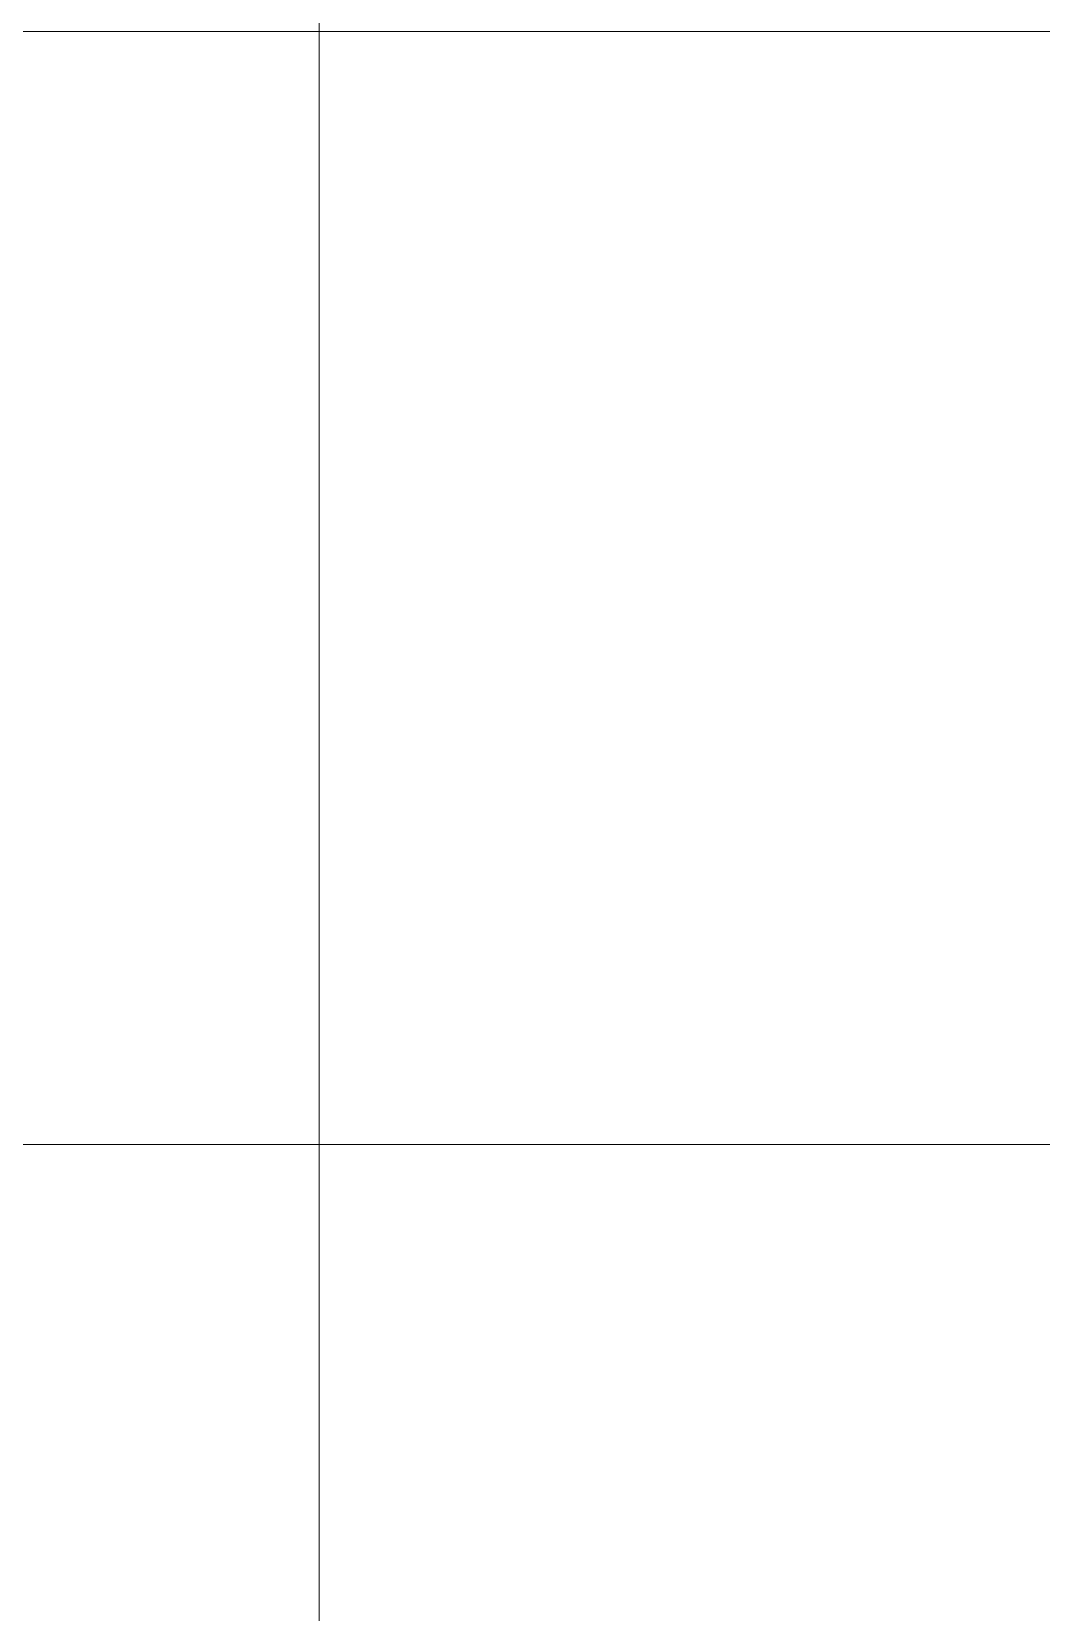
# Model space of a CAD drawing. Header units: inches. Extents: x -4266 to -1814, y 9706 to 12441.
# Drawn here: x -3061.87 to -3056.43, y 10931.67 to 10940.19 of the extents above; entities that cross this region are included whole.
import ezdxf

# ---------------------------------------------------------------- set-up
doc = ezdxf.new("R2010")
doc.units = ezdxf.units.IN
doc.header["$MEASUREMENT"] = 0
for name, color, linetype, lineweight in [('0-1', 7, 'Continuous', 5), ('0-3', 7, 'Continuous', 9), ('A-DETL-GENF-2', 253, 'Continuous', 9), ('A-WALL-3', 10, 'Continuous', 13)]:
    doc.layers.add(name, color=color, linetype=linetype, lineweight=lineweight)

# ---------------------------------------------------------------- blocks, each defined once
blk = doc.blocks.new('gold flame spirea 26749 - gold flame spirea 26749-V169-FLOOR PLAN - 1ST FLOOR')
at = {"layer": 'A-DETL-GENF-2'}
for p, q in [((0, 6), (0, -6)), ((0, 2.1771), (0, 2.7385)), ((0, 1.9249), (0, 2.1771)), ((0, 1.6751), (0, 1.9249)), ((0, 1.8612), (0, 1.8861)), ((0, 1.8861), (0, 1.8827)), ((0, 1.8827), (0, 1.8577)), ((0, 1.76), (0, 1.8612)), ((0, 1.8577), (0, 1.8177)), ((0, 1.8177), (0, 1.7197)), ((0, 1.6319), (0, 1.76)), ((0, 1.7197), (0, 1.6751)), ((0, 1.3503), (0, 1.6319)), ((0, 1.0279), (0, 1.3959)), ((0, 1.3959), (0, 1.0237)), ((0, 1.2242), (0, 1.3503)), ((0, 1.1262), (0, 1.2242)), ((0, 1.0702), (0, 1.1262)), ((0, 0.9651), (0, 1.0702)), ((0, 0.7292), (0, 1.0279)), ((0, 1.0237), (0, 0.8973)), ((0, 0.9365), (0, 0.9651)), ((0, 0.9184), (0, 0.9365)), ((0, 0.7588), (0, 0.9306)), ((0, 0.9306), (0, 0.915)), ((0, 0.915), (0, 0.9184)), ((0, 0.8973), (0, 0.7888)), ((0, 0.7888), (0, 0.686)), ((0, 0.6171), (0, 0.7588)), ((0, 0.2552), (0, 0.7292)), ((0, 0.686), (0, 0.577)), ((0, 0.4979), (0, 0.6171)), ((0, 0.577), (0, 0.2925)), ((0, 0.3935), (0, 0.4979)), ((0, 0.2963), (0, 0.3935)), ((0, -0.0997), (0, 0.3722)), ((0, 0.3722), (0, 0.2546)), ((0, 0.1987), (0, 0.2963)), ((0, 0.2925), (0, 0.0931)), ((0, 0.0375), (0, 0.2552)), ((0, 0.2546), (0, 0.1384)), ((0, 0.0931), (0, 0.1987)), ((0, 0.1384), (0, 0.0145)), ((9.4473, 0), (-11.2818, 0)), ((-4.1558, 0), (-3.6293, 0)), ((-3.6293, 0), (-3.5536, 0)), ((-3.5536, 0), (-3.5115, 0)), ((-3.5115, 0), (-3.4845, 0)), ((-3.4845, 0), (-3.4546, 0)), ((-3.4546, 0), (-3.4034, 0)), ((-3.4034, 0), (-3.3127, 0)), ((-3.3127, 0), (-3.164, 0)), ((-3.1836, 0), (-3.2106, 0)), ((-3.2106, 0), (-3.1179, 0)), ((-3.191, 0), (-3.1977, 0)), ((-3.1977, 0), (-3.1921, 0)), ((-3.1921, 0), (-3.1825, 0)), ((-3.164, 0), (-3.191, 0)), ((-3.1769, 0), (-3.1836, 0)), ((-3.1825, 0), (-3.1769, 0)), ((-3.1179, 0), (-3.0049, 0)), ((-3.0049, 0), (-2.8797, 0)), ((-2.8797, 0), (-2.7504, 0)), ((-2.7504, 0), (-2.6252, 0)), ((-2.6252, 0), (-2.5122, 0)), ((-2.5122, 0), (-2.4196, 0)), ((-2.4196, 0), (-2.304, 0)), ((-2.304, 0), (-2.218, 0)), ((-2.218, 0), (-2.1512, 0)), ((-2.1512, 0), (-2.0926, 0)), ((-2.0926, 0), (-2.0319, 0)), ((-2.0319, 0), (-1.8612, 0)), ((-1.8612, 0), (-1.7443, 0)), ((-1.7443, 0), (-1.659, 0)), ((-1.533, 0), (-1.6751, 0)), ((-1.6751, 0), (-1.3251, 0)), ((-1.659, 0), (-1.5951, 0)), ((-1.5951, 0), (-1.5423, 0)), ((-1.5423, 0), (-1.4906, 0)), ((-1.4828, 0), (-1.533, 0)), ((-1.4906, 0), (-1.4297, 0)), ((-1.4231, 0), (-1.4828, 0)), ((-1.4297, 0), (-1.3494, 0)), ((-1.2563, 0), (-1.4231, 0)), ((-1.3494, 0), (-1.3485, 0)), ((-1.3485, 0), (-1.3168, 0)), ((-1.3251, 0), (-1.0733, 0)), ((-1.3168, 0), (-1.2703, 0)), ((-1.2703, 0), (-1.2251, 0)), ((-1.2021, 0), (-1.2563, 0)), ((-1.2251, 0), (-1.197, 0)), ((-1.197, 0), (-1.2021, 0)), ((-1.0733, 0), (-0.8722, 0)), ((-0.8722, 0), (-0.6745, 0)), ((-0.4967, 0), (-0.7445, 0)), ((-0.7445, 0), (-0.4653, 0)), ((-0.6745, 0), (-0.0997, 0)), ((-0.2938, 0), (-0.4967, 0)), ((-0.4653, 0), (-0.1956, 0)), ((-0.1265, 0), (-0.2938, 0)), ((-0.1956, 0), (0.0375, 0)), ((0.0145, 0), (-0.1265, 0)), ((-0.0997, 0), (0.3722, 0)), ((0, -0.1956), (0, 0.0375)), ((0, 0.0145), (0, -0.1265)), ((0.1384, 0), (0.0145, 0)), ((0.0375, 0), (0.2552, 0)), ((0.2925, 0), (0.0931, 0)), ((0.0931, 0), (0.1987, 0)), ((0.2546, 0), (0.1384, 0)), ((0.1987, 0), (0.2963, 0)), ((0.3722, 0), (0.2546, 0)), ((0.2552, 0), (0.7292, 0)), ((0.577, 0), (0.2925, 0)), ((0.2963, 0), (0.3935, 0)), ((0.3935, 0), (0.4979, 0)), ((0.4979, 0), (0.6171, 0)), ((0.686, 0), (0.577, 0)), ((0.6171, 0), (0.7588, 0)), ((0.7888, 0), (0.686, 0)), ((0.7292, 0), (1.0279, 0)), ((0.7588, 0), (0.9306, 0)), ((0.8973, 0), (0.7888, 0)), ((1.0237, 0), (0.8973, 0)), ((0.9306, 0), (0.915, 0)), ((0.915, 0), (0.9184, 0)), ((0.9184, 0), (0.9365, 0)), ((0.9365, 0), (0.9651, 0)), ((0.9651, 0), (1.0702, 0)), ((1.3959, 0), (1.0237, 0)), ((1.0279, 0), (1.3959, 0)), ((1.0702, 0), (1.1262, 0)), ((1.1262, 0), (1.2242, 0)), ((1.2242, 0), (1.3503, 0)), ((1.3503, 0), (1.6319, 0)), ((0, -0.6745), (0, -0.0997)), ((0, -0.1265), (0, -0.2938)), ((0, -0.4653), (0, -0.1956)), ((0, -0.2938), (0, -0.4967)), ((0, -0.7445), (0, -0.4653)), ((0, -0.4967), (0, -0.7445)), ((0, -0.8722), (0, -0.6745)), ((0, -1.0733), (0, -0.8722)), ((0, -1.3251), (0, -1.0733)), ((0, -1.2251), (0, -1.197)), ((0, -1.197), (0, -1.2021)), ((0, -1.2021), (0, -1.2563)), ((0, -1.2703), (0, -1.2251)), ((0, -1.2563), (0, -1.4231)), ((0, -1.3168), (0, -1.2703)), ((0, -1.3485), (0, -1.3168)), ((0, -1.6751), (0, -1.3251)), ((0, -1.3494), (0, -1.3485)), ((0, -1.4297), (0, -1.3494)), ((0, -1.4231), (0, -1.4828)), ((0, -1.4906), (0, -1.4297)), ((0, -1.4828), (0, -1.533)), ((0, -1.5423), (0, -1.4906)), ((0, -1.533), (0, -1.6751)), ((0, -1.5951), (0, -1.5423)), ((0, -1.659), (0, -1.5951)), ((0, -1.7443), (0, -1.659)), ((0, -1.8612), (0, -1.7443)), ((0, -2.0319), (0, -1.8612)), ((0, -2.0926), (0, -2.0319)), ((0, -2.1512), (0, -2.0926)), ((0, -2.218), (0, -2.1512)), ((0, -2.304), (0, -2.218)), ((0, -2.4196), (0, -2.304)), ((0, -2.5122), (0, -2.4196)), ((0, -2.6252), (0, -2.5122)), ((0, -2.7504), (0, -2.6252)), ((0, -2.8797), (0, -2.7504)), ((0, -3.0049), (0, -2.8797)), ((0, -3.1179), (0, -3.0049)), ((0, -3.2106), (0, -3.1179)), ((0, -3.3127), (0, -3.164)), ((0, -3.164), (0, -3.191)), ((0, -3.1825), (0, -3.1769)), ((0, -3.1769), (0, -3.1836)), ((0, -3.1921), (0, -3.1825)), ((0, -3.1836), (0, -3.2106)), ((0, -3.191), (0, -3.1977)), ((0, -3.1977), (0, -3.1921)), ((0, -3.4034), (0, -3.3127)), ((0, -3.4546), (0, -3.4034)), ((0, -3.4845), (0, -3.4546)), ((0, -3.5114), (0, -3.4845)), ((0, -3.5536), (0, -3.5114)), ((0, -3.6293), (0, -3.5536)), ((0, -4.1558), (0, -3.6293)), ((0, -4.5132), (0, -4.1558)), ((0, -4.7497), (0, -4.5132)), ((0, -4.913), (0, -4.7497)), ((0, -5.0513), (0, -4.913)), ((0, -5.2123), (0, -5.0513)), ((0, -5.444), (0, -5.2123)), ((0, -5.4607), (0, -5.444)), ((0, -5.5025), (0, -5.4607)), ((0, -5.5218), (0, -5.5025)), ((0, -5.5481), (0, -5.5218)), ((0, -5.5836), (0, -5.5481)), ((0, -5.7671), (0, -5.5836)), ((0, -5.9227), (0, -5.7671)), ((0, -6.0649), (0, -5.9227))]:
    blk.add_line(p, q, dxfattribs=at)
blk = doc.blocks.new('CTR - 1st Phase - Shell_rvt-1-FLOOR PLAN - 1ST FLOOR')
at = {"layer": 'A-WALL-3'}
blk.add_line((-3047.3737, 10940.1894), (-3143.1237, 10940.1894), dxfattribs=at)
at = {"layer": '0-3', "rotation": 180}
blk.add_blockref('gold flame spirea 26749 - gold flame spirea 26749-V169-FLOOR PLAN - 1ST FLOOR', (-3060.3237, 10934.1894), dxfattribs=at)

msp = doc.modelspace()

# ---------------------------------------------------------------- block references
at = {"layer": '0-1'}
msp.add_blockref('CTR - 1st Phase - Shell_rvt-1-FLOOR PLAN - 1ST FLOOR', (0, 0), dxfattribs=at)

doc.saveas('drawing.dxf')
